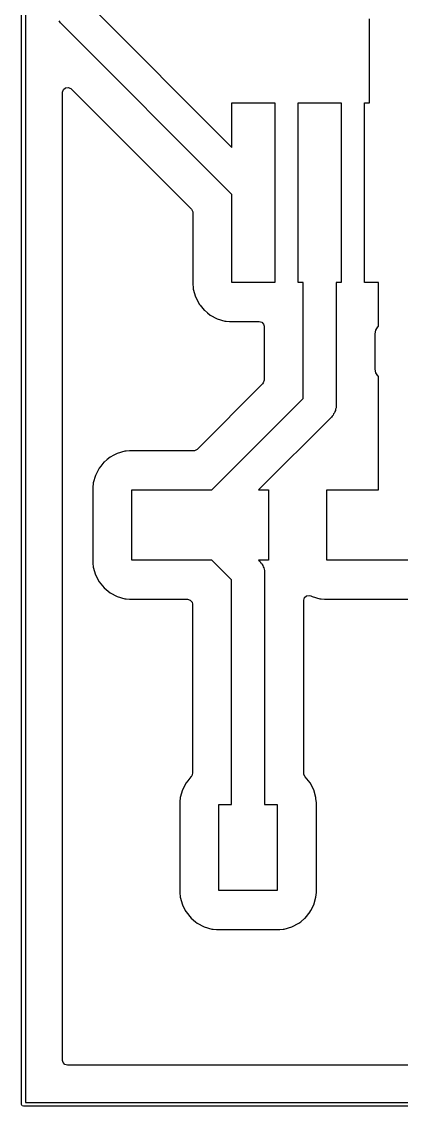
# Model space of a CAD drawing. Extents: x 86.3 to 160.1, y -151.8 to -76.2.
# Drawn here: x 86.31 to 96.04, y -151.81 to -124.04 of the extents above; entities that cross this region are included whole.
import ezdxf

# ---------------------------------------------------------------- set-up
doc = ezdxf.new("R2010")
doc.units = 0
doc.layers.add('BLACK', color=7, linetype='CONTINUOUS')

msp = doc.modelspace()

# ---------------------------------------------------------------- linework, layer by layer
at = {"layer": 'BLACK', "linetype": 'CONTINUOUS'}
for p, q in [((86.31, -151.765), (86.31, -76.2)), ((86.41, -76.25), (86.41, -151.715)), ((88.055, -123.619), (91.7, -127.264)), ((87.2862, -124.045), (87.271, -124.015)), ((87.3098, -124.068), (87.2862, -124.045)), ((87.3295, -124.096), (87.3098, -124.068)), ((91.7, -128.466), (87.3295, -124.096)), ((95.225, -126.115), (95.225, -123.965)), ((87.3605, -125.846), (87.3805, -125.778)), ((87.3805, -125.778), (87.4342, -125.731)), ((87.4342, -125.731), (87.5044, -125.721)), ((87.5044, -125.721), (87.569, -125.75)), ((87.569, -125.75), (87.5756, -125.757)), ((87.5756, -125.757), (89.1257, -127.307)), ((87.3605, -150.638), (87.3605, -125.846)), ((91.7, -127.264), (91.7, -126.115)), ((91.7, -126.115), (92.8, -126.115)), ((92.8, -126.115), (92.8, -130.715)), ((93.4, -130.715), (93.4, -126.115)), ((93.4, -126.115), (94.5, -126.115)), ((94.5, -126.115), (94.5, -130.715)), ((95.1, -130.715), (95.1, -126.115)), ((95.1, -126.115), (95.225, -126.115)), ((89.1257, -127.307), (90.6626, -128.844)), ((91.7, -130.715), (91.7, -128.466)), ((90.6626, -128.844), (90.6966, -128.906)), ((90.6966, -128.906), (90.6995, -128.933)), ((90.6995, -128.933), (90.6995, -130.773)), ((90.6995, -130.773), (90.6997, -130.776)), ((90.6997, -130.776), (90.6997, -130.776)), ((90.6997, -130.776), (90.705, -130.834)), ((92.8, -130.715), (91.7, -130.715)), ((93.525, -130.715), (93.4, -130.715)), ((93.525, -133.689), (93.525, -130.715)), ((94.5, -130.715), (94.375, -130.715)), ((94.375, -130.715), (94.375, -133.865)), ((95.46, -130.715), (95.1, -130.715)), ((95.46, -131.849), (95.46, -130.715)), ((90.705, -130.834), (90.7102, -130.893)), ((90.7102, -130.893), (90.7663, -131.088)), ((90.7663, -131.088), (90.8604, -131.269)), ((90.8604, -131.269), (90.8645, -131.274)), ((90.8645, -131.274), (90.8645, -131.274)), ((90.8645, -131.274), (90.8849, -131.299)), ((90.8849, -131.299), (90.9889, -131.426)), ((90.9889, -131.426), (90.9938, -131.43)), ((90.9938, -131.43), (91.0755, -131.497)), ((91.0755, -131.497), (91.1464, -131.555)), ((91.1464, -131.555), (91.3265, -131.649)), ((91.3265, -131.649), (91.5219, -131.705)), ((91.5219, -131.705), (91.5535, -131.708)), ((91.5535, -131.708), (91.6394, -131.715)), ((91.6394, -131.715), (91.6394, -131.715)), ((91.6394, -131.715), (91.6422, -131.715)), ((91.6422, -131.715), (92.3985, -131.715)), ((92.3985, -131.715), (92.4666, -131.736)), ((92.4666, -131.736), (92.5131, -131.789)), ((92.5131, -131.789), (92.5245, -131.841)), ((92.5245, -131.841), (92.5245, -133.222)), ((95.3915, -131.939), (95.4457, -131.858)), ((95.4457, -131.858), (95.46, -131.849)), ((95.3725, -132.035), (95.3915, -131.939)), ((95.3725, -132.935), (95.3725, -132.035)), ((95.3915, -133.031), (95.3725, -132.935)), ((95.4457, -133.112), (95.3915, -133.031)), ((92.4876, -133.311), (90.8064, -134.993)), ((92.5045, -133.29), (92.4876, -133.311)), ((92.5245, -133.222), (92.5045, -133.29)), ((95.46, -133.121), (95.4457, -133.112)), ((95.46, -136.03), (95.46, -133.121)), ((91.184, -136.03), (93.525, -133.689)), ((94.375, -133.865), (94.3698, -133.898)), ((94.2702, -134.138), (94.2505, -134.166)), ((94.2938, -134.115), (94.2702, -134.138)), ((94.309, -134.085), (94.2938, -134.115)), ((94.3287, -134.058), (94.309, -134.085)), ((94.339, -134.026), (94.3287, -134.058)), ((94.3542, -133.996), (94.339, -134.026)), ((94.3594, -133.963), (94.3542, -133.996)), ((94.3698, -133.931), (94.3594, -133.963)), ((94.3698, -133.898), (94.3698, -133.931)), ((94.2505, -134.166), (92.386, -136.03)), ((88.5045, -135.253), (88.4239, -135.319)), ((88.5765, -135.194), (88.5045, -135.253)), ((88.5814, -135.19), (88.5765, -135.194)), ((88.5765, -135.194), (88.5765, -135.194)), ((88.5927, -135.185), (88.5814, -135.19)), ((88.657, -135.151), (88.5927, -135.185)), ((88.7615, -135.096), (88.657, -135.151)), ((88.9569, -135.04), (88.7615, -135.096)), ((88.9885, -135.037), (88.9569, -135.04)), ((89.0744, -135.03), (88.9885, -135.037)), ((89.0772, -135.029), (89.0744, -135.03)), ((89.0744, -135.03), (89.0744, -135.03)), ((90.7173, -135.029), (89.0772, -135.029)), ((90.7441, -135.027), (90.7173, -135.029)), ((90.8064, -134.993), (90.7441, -135.027)), ((88.2954, -135.476), (88.2013, -135.657)), ((88.3371, -135.425), (88.2954, -135.476)), ((88.4199, -135.324), (88.3371, -135.425)), ((88.4239, -135.319), (88.4199, -135.324)), ((88.2013, -135.657), (88.1452, -135.852)), ((88.1349, -135.968), (88.1345, -135.972)), ((88.1345, -135.972), (88.1345, -137.888)), ((88.1447, -135.858), (88.1349, -135.968)), ((88.1452, -135.852), (88.1447, -135.858)), ((89.135, -137.83), (89.135, -136.03)), ((89.135, -136.03), (91.184, -136.03)), ((92.386, -136.03), (92.635, -136.03)), ((92.635, -136.03), (92.635, -137.83)), ((94.135, -137.83), (94.135, -136.03)), ((94.135, -136.03), (95.46, -136.03)), ((88.1345, -137.888), (88.1347, -137.891)), ((88.1347, -137.891), (88.1347, -137.891)), ((88.1347, -137.891), (88.1362, -137.907)), ((88.1362, -137.907), (88.1452, -138.008)), ((88.1452, -138.008), (88.2013, -138.203)), ((91.184, -137.83), (89.135, -137.83)), ((91.69, -138.336), (91.184, -137.83)), ((92.635, -137.83), (92.386, -137.83)), ((92.386, -137.83), (92.4155, -137.859)), ((92.4155, -137.859), (92.4352, -137.887)), ((92.4352, -137.887), (92.4588, -137.91)), ((92.4588, -137.91), (92.474, -137.94)), ((92.474, -137.94), (92.4937, -137.967)), ((92.4937, -137.967), (92.504, -137.999)), ((92.504, -137.999), (92.5192, -138.029)), ((92.5192, -138.029), (92.5244, -138.062)), ((97.635, -137.83), (94.135, -137.83)), ((88.2013, -138.203), (88.2954, -138.384)), ((92.5244, -138.062), (92.5348, -138.094)), ((92.5348, -138.094), (92.5348, -138.127)), ((92.5348, -138.127), (92.54, -138.16)), ((92.54, -138.16), (92.54, -144.085)), ((88.2954, -138.384), (88.4239, -138.541)), ((88.4239, -138.541), (88.5814, -138.67)), ((91.69, -144.085), (91.69, -138.336)), ((88.5814, -138.67), (88.7615, -138.764)), ((88.7615, -138.764), (88.9569, -138.82)), ((88.9569, -138.82), (88.9885, -138.823)), ((88.9885, -138.823), (89.0744, -138.83)), ((89.0744, -138.83), (89.0744, -138.83)), ((89.0744, -138.83), (89.0772, -138.831)), ((89.0772, -138.831), (90.5635, -138.831)), ((90.5635, -138.831), (90.6316, -138.851)), ((90.6316, -138.851), (90.6781, -138.904)), ((93.5405, -138.856), (93.5605, -138.788)), ((93.5405, -143.287), (93.5405, -138.856)), ((93.5605, -138.788), (93.6142, -138.742)), ((93.6142, -138.742), (93.6844, -138.732)), ((93.6844, -138.732), (93.7249, -138.745)), ((93.7249, -138.745), (93.7559, -138.761)), ((93.7559, -138.761), (93.7559, -138.761)), ((93.7559, -138.761), (93.7615, -138.764)), ((93.7615, -138.764), (93.9569, -138.82)), ((93.9569, -138.82), (93.9885, -138.823)), ((93.9885, -138.823), (94.0744, -138.83)), ((94.0744, -138.83), (94.0744, -138.83)), ((94.0744, -138.83), (94.0772, -138.831)), ((94.0772, -138.831), (97.6928, -138.831)), ((90.6781, -138.904), (90.6895, -138.957)), ((90.6895, -138.957), (90.6895, -143.287)), ((90.6895, -143.287), (90.6695, -143.355)), ((93.5434, -143.314), (93.5405, -143.287)), ((93.5762, -143.374), (93.5434, -143.314)), ((90.5254, -143.531), (90.4313, -143.712)), ((90.5676, -143.48), (90.5254, -143.531)), ((90.6499, -143.379), (90.5676, -143.48)), ((90.6539, -143.374), (90.6499, -143.379)), ((90.6553, -143.373), (90.6539, -143.374)), ((90.6695, -143.355), (90.6553, -143.373)), ((93.5764, -143.374), (93.5761, -143.374)), ((93.5761, -143.374), (93.5762, -143.374)), ((93.5801, -143.379), (93.5764, -143.374)), ((93.6624, -143.48), (93.5801, -143.379)), ((93.7046, -143.531), (93.6624, -143.48)), ((93.7987, -143.712), (93.7046, -143.531)), ((90.4313, -143.712), (90.3752, -143.907)), ((93.8548, -143.907), (93.7987, -143.712)), ((90.3658, -144.012), (90.3645, -144.027)), ((90.3645, -144.027), (90.3645, -146.343)), ((90.3747, -143.913), (90.3658, -144.012)), ((90.3752, -143.907), (90.3747, -143.913)), ((91.365, -146.285), (91.365, -144.085)), ((91.365, -144.085), (91.69, -144.085)), ((92.54, -144.085), (92.865, -144.085)), ((92.865, -144.085), (92.865, -146.285)), ((93.8553, -143.913), (93.8548, -143.907)), ((93.8642, -144.012), (93.8553, -143.913)), ((93.8655, -144.027), (93.8642, -144.012)), ((93.8655, -146.343), (93.8655, -144.027)), ((90.3645, -146.343), (90.3752, -146.463)), ((92.865, -146.285), (91.365, -146.285)), ((93.8548, -146.463), (93.8655, -146.343)), ((90.3752, -146.463), (90.4313, -146.658)), ((93.7987, -146.658), (93.8548, -146.463)), ((90.4313, -146.658), (90.5045, -146.799)), ((90.5045, -146.799), (90.5208, -146.83)), ((90.5208, -146.83), (90.5254, -146.839)), ((90.5254, -146.839), (90.6539, -146.996)), ((93.5761, -146.996), (93.7046, -146.839)), ((93.7046, -146.839), (93.7092, -146.83)), ((93.7092, -146.83), (93.7254, -146.799)), ((93.7254, -146.799), (93.7987, -146.658)), ((90.6539, -146.996), (90.6588, -147)), ((90.6588, -147), (90.766, -147.088)), ((90.766, -147.088), (90.8114, -147.125)), ((90.8114, -147.125), (90.9915, -147.219)), ((93.2385, -147.219), (93.4186, -147.125)), ((93.4186, -147.125), (93.464, -147.088)), ((93.464, -147.088), (93.5712, -147)), ((93.5712, -147), (93.5761, -146.996)), ((90.9915, -147.219), (91.1869, -147.275)), ((91.1869, -147.275), (91.2185, -147.278)), ((91.2185, -147.278), (91.3044, -147.285)), ((91.3044, -147.285), (91.3044, -147.285)), ((91.3044, -147.285), (91.3072, -147.285)), ((91.3072, -147.285), (92.9228, -147.285)), ((92.9228, -147.285), (92.9256, -147.285)), ((92.9256, -147.285), (93.0115, -147.278)), ((92.9256, -147.285), (92.9256, -147.285)), ((93.0115, -147.278), (93.0431, -147.275)), ((93.0431, -147.275), (93.2385, -147.219)), ((87.3719, -150.691), (87.3605, -150.638)), ((87.4184, -150.744), (87.3719, -150.691)), ((87.4865, -150.764), (87.4184, -150.744)), ((134.482, -150.764), (87.4865, -150.764)), ((86.3246, -151.8), (86.31, -151.765)), ((86.36, -151.815), (86.3246, -151.8)), ((160.02, -151.815), (86.36, -151.815)), ((86.41, -151.715), (159.97, -151.715))]:
    msp.add_line(p, q, dxfattribs=at)

doc.saveas('drawing.dxf')
